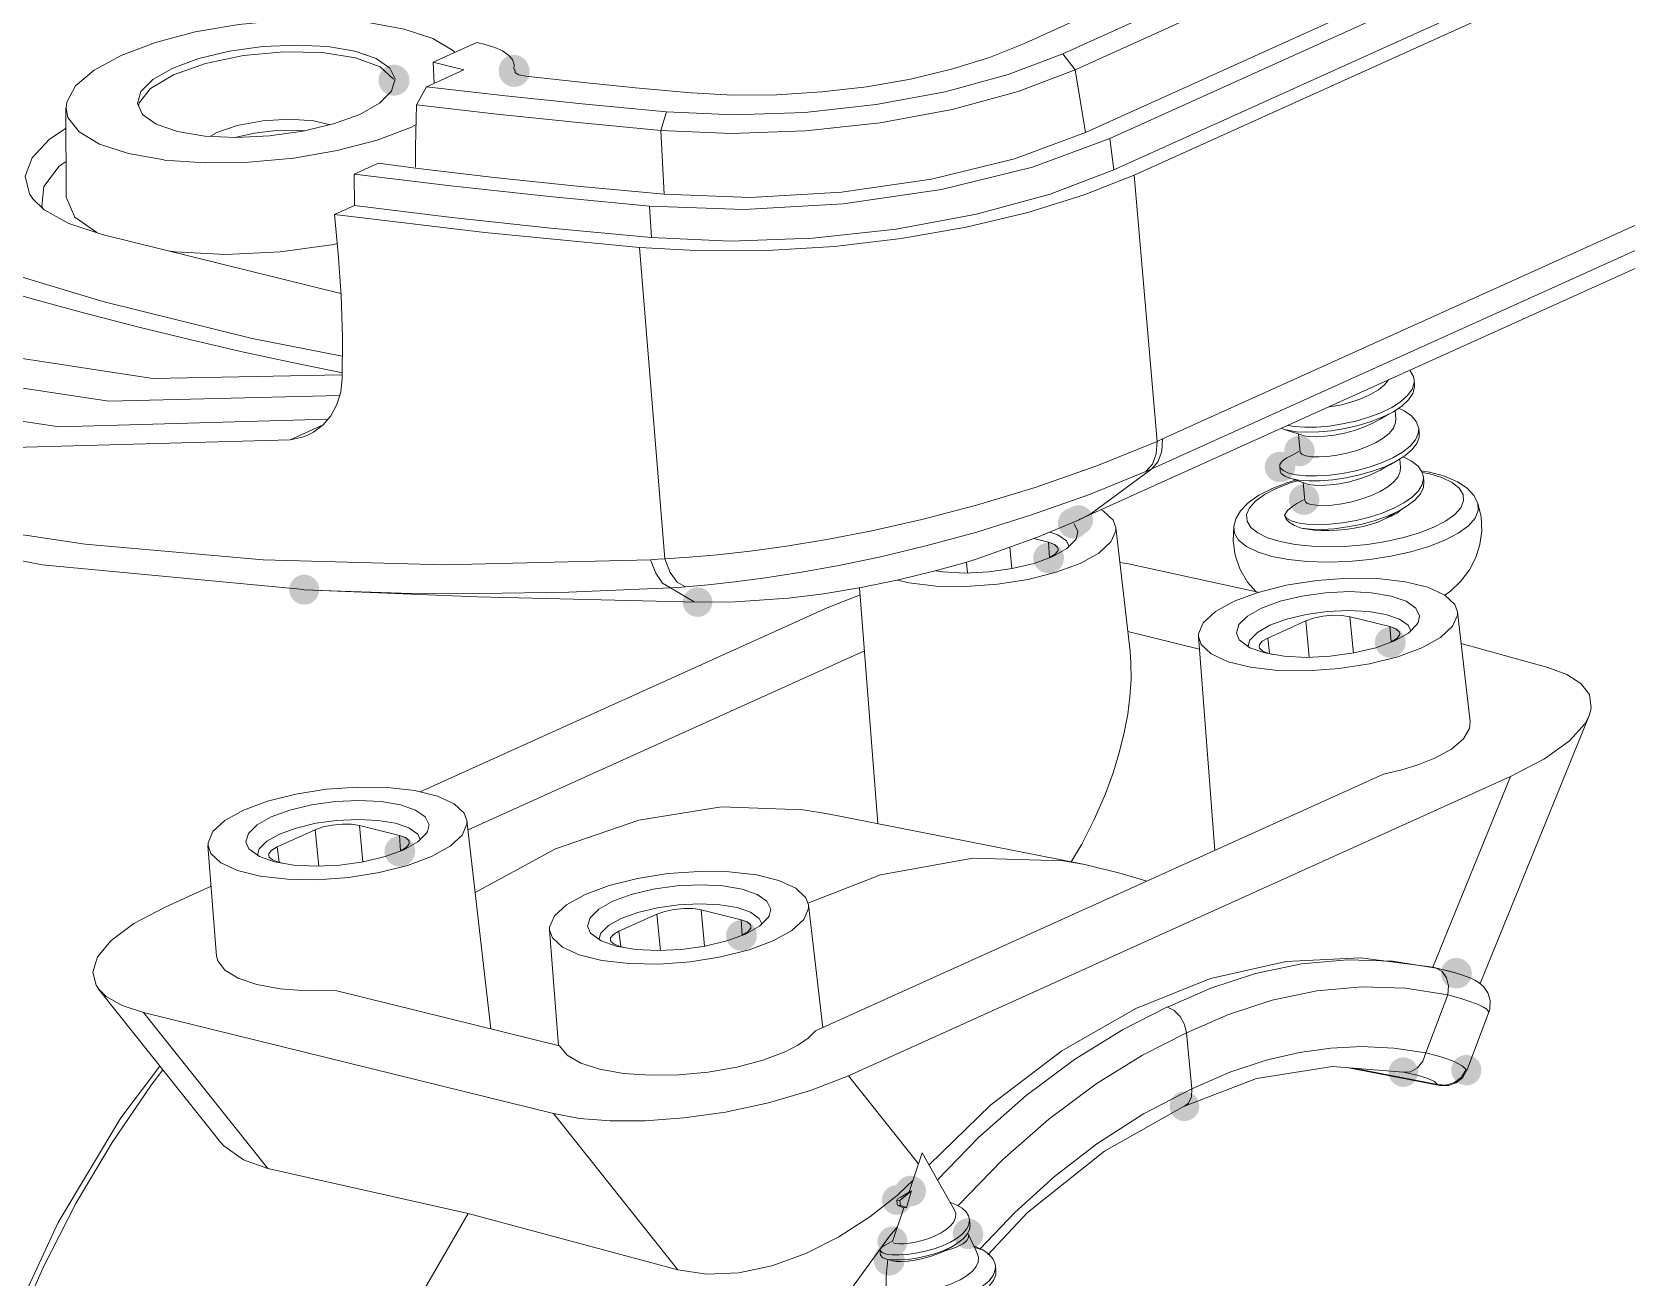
# Model space of a CAD drawing. Header units: millimetres. Extents: x 0 to 260, y 22 to 203.
# Drawn here: x 109.51 to 123.02, y 44.52 to 55.07 of the extents above; entities that cross this region are included whole.
import ezdxf

# ---------------------------------------------------------------- set-up
doc = ezdxf.new("R2010")
doc.units = ezdxf.units.MM

msp = doc.modelspace()

# ---------------------------------------------------------------- hatches: boundary and pattern name
h = msp.add_hatch(color=7)
edge = h.paths.add_edge_path()
edge.add_arc((113.593915, 54.747619), 0.127707, 0, 360)
h = msp.add_hatch(color=7)
edge = h.paths.add_edge_path()
edge.add_arc((113.597302, 54.73446), 0.130989, 0, 360)
h = msp.add_hatch(color=7)
edge = h.paths.add_edge_path()
edge.add_arc((113.594762, 54.747689), 0.127707, 0, 360)
h = msp.add_hatch(color=7)
edge = h.paths.add_edge_path()
edge.add_arc((112.578233, 54.660624), 0.131652, 0, 360)
h = msp.add_hatch(color=7)
edge = h.paths.add_edge_path()
edge.add_arc((120.249209, 51.519102), 0.129457, 0, 360)
h = msp.add_hatch(color=7)
edge = h.paths.add_edge_path()
edge.add_arc((120.084356, 51.383636), 0.129275, 0, 360)
h = msp.add_hatch(color=7)
edge = h.paths.add_edge_path()
edge.add_arc((120.288826, 51.107411), 0.129457, 0, 360)
h = msp.add_hatch(color=7)
edge = h.paths.add_edge_path()
edge.add_arc((118.376065, 50.93402), 0.12506, 0, 360)
h = msp.add_hatch(color=7)
edge = h.paths.add_edge_path()
edge.add_arc((118.333167, 50.90795), 0.130932, 0, 360)
h = msp.add_hatch(color=7)
edge = h.paths.add_edge_path()
edge.add_arc((118.124393, 50.612499), 0.130379, 0, 360)
h = msp.add_hatch(color=7)
edge = h.paths.add_edge_path()
edge.add_arc((111.817891, 50.344035), 0.126913, 0, 360)
h = msp.add_hatch(color=7)
edge = h.paths.add_edge_path()
edge.add_arc((115.150089, 50.238448), 0.125148, 0, 360)
h = msp.add_hatch(color=7)
edge = h.paths.add_edge_path()
edge.add_arc((121.018618, 49.897983), 0.130379, 0, 360)
h = msp.add_hatch(color=7)
edge = h.paths.add_edge_path()
edge.add_arc((112.627763, 48.128414), 0.13046, 0, 360)
h = msp.add_hatch(color=7)
edge = h.paths.add_edge_path()
edge.add_arc((115.521987, 47.413898), 0.13046, 0, 360)
h = msp.add_hatch(color=7)
edge = h.paths.add_edge_path()
edge.add_arc((121.577417, 47.094846), 0.129447, 0, 360)
h = msp.add_hatch(color=7)
edge = h.paths.add_edge_path()
edge.add_arc((121.585179, 47.092376), 0.125236, 0, 360)
h = msp.add_hatch(color=7)
edge = h.paths.add_edge_path()
edge.add_arc((121.129566, 46.25661), 0.125236, 0, 360)
h = msp.add_hatch(color=7)
edge = h.paths.add_edge_path()
edge.add_arc((121.663072, 46.273579), 0.128218, 0, 360)
h = msp.add_hatch(color=7)
edge = h.paths.add_edge_path()
edge.add_arc((121.665612, 46.269346), 0.12506, 0, 360)
h = msp.add_hatch(color=7)
edge = h.paths.add_edge_path()
edge.add_arc((119.275049, 45.967544), 0.125935, 0, 360)
h = msp.add_hatch(color=7)
edge = h.paths.add_edge_path()
edge.add_arc((116.837319, 45.173441), 0.125491, 0, 360)
h = msp.add_hatch(color=7)
edge = h.paths.add_edge_path()
edge.add_arc((116.946998, 45.244244), 0.126308, 0, 360)
h = msp.add_hatch(color=7)
edge = h.paths.add_edge_path()
edge.add_arc((116.955323, 45.248477), 0.130001, 0, 360)
h = msp.add_hatch(color=7)
edge = h.paths.add_edge_path()
edge.add_arc((117.440498, 44.89002), 0.127705, 0, 360)
h = msp.add_hatch(color=7)
edge = h.paths.add_edge_path()
edge.add_arc((117.443673, 44.883846), 0.126935, 0, 360)
h = msp.add_hatch(color=7)
edge = h.paths.add_edge_path()
edge.add_arc((116.801618, 44.821122), 0.127345, 0, 360)
h = msp.add_hatch(color=7)
edge = h.paths.add_edge_path()
edge.add_arc((116.800983, 44.819182), 0.125943, 0, 360)
h = msp.add_hatch(color=7)
edge = h.paths.add_edge_path()
edge.add_arc((116.772937, 44.664383), 0.131723, 0, 360)

# ---------------------------------------------------------------- linework, layer by layer
at = {"color": 7, "lineweight": 0}
for points in [[(133.205291, 61.879762), (117.906729, 54.966023)], [(118.24462, 54.884496), (133.538595, 61.795766)], [(133.643511, 61.660652), (118.349889, 54.74903)], [(118.435649, 54.216159), (133.729271, 61.127781)], [(133.935682, 61.076734), (118.642059, 54.165112)], [(133.971489, 60.812151), (118.677866, 53.900529)], [(118.849069, 53.856502), (134.147983, 60.770594)], [(119.089029, 51.620949), (134.163929, 58.433794)], [(134.072771, 58.180429), (118.997871, 51.367584)], [(118.377441, 50.934691), (132.61908, 57.370416)], [(113.093888, 54.895186), (113.081894, 54.910355), (112.908327, 55.013719), (112.663852, 55.094152), (112.360816, 55.148833), (112.014388, 55.17388), (111.642207, 55.168588), (111.262619, 55.133311), (110.894319, 55.069105), (110.55671, 54.980205), (110.265669, 54.870491)], [(112.909209, 54.811824), (113.280331, 54.979394)], [(113.280261, 54.979253), (113.349758, 54.962319)], [(110.26581, 54.870385), (110.036857, 54.745502), (109.880929, 54.611446), (109.805787, 54.474921), (109.79979, 54.42271)], [(112.587264, 54.671595), (112.543167, 54.763317), (112.427103, 54.844103), (112.247892, 54.906545), (112.017175, 54.945351), (111.751181, 54.958403), (111.467547, 54.944998), (111.186031, 54.905839), (110.925681, 54.843398), (110.703783, 54.762259)], [(112.575058, 54.670572), (112.461111, 54.77323), (112.253324, 54.850489), (111.971808, 54.894233), (111.644077, 54.90023), (111.302588, 54.86848), (110.980502, 54.801453), (110.709216, 54.706203)], [(113.349687, 54.962354), (113.431179, 54.93766), (113.497854, 54.908027), (113.548654, 54.873807), (113.582168, 54.83606), (113.59769, 54.792316)], [(114.886352, 54.392195), (115.456088, 54.367148), (116.057574, 54.387962), (116.663646, 54.453931), (117.247141, 54.562234), (117.781952, 54.707931), (118.244796, 54.884673)], [(115.094949, 54.55412), (115.448786, 54.534717), (115.821672, 54.536834), (116.202672, 54.560823), (116.582966, 54.605626), (116.952677, 54.670537), (117.30228, 54.753792), (117.623308, 54.853276), (117.906588, 54.966164)], [(118.24462, 54.884496), (118.349748, 54.74903)], [(110.703854, 54.762188), (110.536284, 54.667291), (110.433979, 54.566044), (110.404346, 54.461622)], [(110.709357, 54.706061), (110.515682, 54.591409), (110.418316, 54.468995)], [(112.854599, 54.604779), (113.169982, 54.747301)], [(112.917993, 54.633354), (112.909174, 54.811859)], [(113.170018, 54.747407), (112.909315, 54.811965)], [(113.597725, 54.792174), (113.594197, 54.752663)], [(113.601324, 54.726381), (113.636954, 54.705567)], [(113.605451, 54.723947), (113.602276, 54.753581)], [(113.636813, 54.705709), (113.695374, 54.693361)], [(114.839327, 54.23475), (115.434816, 54.208645), (116.063818, 54.230164), (116.697407, 54.299661), (117.30736, 54.41255), (117.866513, 54.56495), (118.349818, 54.7491)], [(118.435649, 54.216159), (118.349924, 54.749206)], [(112.28772, 54.371169), (112.455643, 54.465714), (112.557595, 54.567314)], [(112.557631, 54.567208), (112.587264, 54.67163)], [(112.76778, 54.451814), (112.854564, 54.60492)], [(112.854599, 54.604779), (113.52276, 54.527168), (114.200093, 54.456612), (114.886246, 54.392054)], [(115.094949, 54.55412), (114.624344, 54.597159), (114.157619, 54.643726), (113.695127, 54.693467)], [(110.404275, 54.461798), (110.448372, 54.370076)], [(110.418421, 54.46903), (110.414541, 54.440455)], [(112.761078, 54.094556), (112.76778, 54.45192)], [(114.839327, 54.23475), (114.139416, 54.30072), (113.449029, 54.373039), (112.767816, 54.451709)], [(109.801554, 53.668401), (109.799437, 54.422993)], [(109.799684, 54.422851), (109.815559, 54.343124), (109.909751, 54.222826), (110.083318, 54.119815), (110.327793, 54.038676), (110.630829, 53.984349)], [(110.448549, 54.370146), (110.564612, 54.289007), (110.743824, 54.226919), (110.97454, 54.187407), (111.240535, 54.174355), (111.524168, 54.18776), (111.805685, 54.227271), (112.066035, 54.289713), (112.287579, 54.371205)], [(112.036401, 54.282657), (111.900229, 54.316524), (111.693149, 54.330282), (111.467371, 54.316171), (111.250765, 54.275249), (111.069085, 54.21316)], [(114.886352, 54.392195), (114.839433, 54.234856)], [(109.800002, 54.253024), (109.658538, 54.160244), (109.512488, 54.003963), (109.454985, 53.847682), (109.489557, 53.698105), (109.518485, 53.65436)], [(111.069014, 54.213054), (111.023506, 54.185185)], [(111.822618, 54.231328), (111.760882, 54.237326), (111.579201, 54.234151), (111.395404, 54.212278), (111.230304, 54.175237)], [(112.09722, 54.0639), (112.435181, 54.153153), (112.72587, 54.262867)], [(112.725941, 54.263008), (112.764746, 54.284174)], [(118.642201, 54.165182), (117.986739, 53.923177), (117.217684, 53.735146), (116.384776, 53.613438), (115.541284, 53.565107), (114.741889, 53.593682)], [(114.868113, 53.693519), (114.839186, 54.23468)], [(118.435649, 54.216159), (117.835927, 53.994614), (117.132841, 53.822812), (116.370841, 53.710981), (115.599316, 53.666884), (114.868007, 53.693695)], [(118.677866, 53.900599), (118.642236, 54.165182)], [(112.13906, 52.164615), (110.53639, 52.132865), (108.446888, 52.451071), (106.50661, 53.127698), (104.750835, 54.146873)], [(110.977221, 53.95916), (111.349402, 53.964805), (111.729344, 54.000082), (112.097291, 54.063935)], [(112.759702, 53.922295), (112.761113, 54.094451)], [(104.266859, 54.007032), (106.05262, 52.957166), (108.030292, 52.262546), (110.163539, 51.941871), (112.118281, 51.990202)], [(109.800708, 53.972248), (109.741441, 53.930973), (109.611619, 53.760229), (109.595038, 53.591954), (109.606327, 53.569023)], [(110.630794, 53.984313), (110.977221, 53.959266)], [(112.446364, 53.956726), (112.241401, 53.863946)], [(112.446364, 53.956726), (112.551139, 53.943321), (112.65662, 53.930268), (112.759984, 53.916157)], [(114.868113, 53.693519), (114.129397, 53.762663), (113.427016, 53.836746), (112.759913, 53.916121)], [(118.677866, 53.900599), (118.138469, 53.694577), (117.514405, 53.524891), (116.833544, 53.398596), (116.12693, 53.321338), (115.425255, 53.297349), (114.760622, 53.32663)], [(103.628472, 53.880244), (105.533825, 52.763702), (107.564767, 52.052149), (109.7407, 51.724772), (112.019292, 51.788977)], [(112.243623, 53.599151), (112.241506, 53.864087)], [(112.241542, 53.864051), (113.061044, 53.764215), (113.894658, 53.673904), (114.741678, 53.593471)], [(118.849069, 53.856502), (118.426442, 53.688227), (117.948075, 53.540413), (117.427022, 53.416235), (116.876336, 53.319574), (116.309422, 53.252546), (115.741097, 53.216916), (115.185825, 53.213388), (114.658069, 53.242669)], [(118.849069, 53.856502), (119.042744, 51.600488)], [(101.580174, 53.673904), (103.236466, 52.593346), (105.161927, 51.688471), (107.287413, 51.006904), (109.596696, 50.553938), (111.81461, 50.344387)], [(111.698617, 51.613717), (109.354408, 51.549864), (107.179886, 51.877948), (105.146828, 52.588795), (103.236536, 53.70322)], [(109.518379, 53.654254), (109.613629, 53.561827)], [(109.801554, 53.668401), (109.874226, 53.500126), (110.061551, 53.368893)], [(109.613629, 53.561932), (109.822474, 53.445516), (110.106813, 53.353088)], [(112.243623, 53.599151), (112.074995, 53.522951)], [(112.075172, 53.522986), (112.104452, 53.191375)], [(114.657928, 53.242563), (113.348417, 53.370974), (112.075242, 53.523021)], [(114.760446, 53.32663), (113.907782, 53.407416), (113.068523, 53.49808), (112.243729, 53.598974)], [(114.760446, 53.32663), (114.741748, 53.593682)], [(110.106813, 53.353159), (112.128229, 52.853978)], [(110.663531, 53.215716), (110.724562, 53.205486), (111.154951, 53.183966), (111.613209, 53.206191), (112.068645, 53.269339)], [(112.068786, 53.269444), (112.097009, 53.2765)], [(114.657928, 53.242563), (114.872064, 50.605196)], [(114.752332, 50.597788), (113.004318, 50.553691), (111.470793, 50.598141), (109.962315, 50.729374), (108.474298, 50.953388), (107.140446, 51.244782), (105.943823, 51.590504), (104.857621, 51.985263), (103.763657, 52.472449), (102.630534, 53.093691)], [(112.140436, 52.321001), (111.376319, 52.473401), (110.110552, 52.78561), (108.938977, 53.139799)], [(112.104629, 53.191234), (112.129676, 52.835281), (112.141318, 52.482856), (112.139554, 52.134311)], [(112.141811, 52.181125), (111.714597, 52.268967), (111.293028, 52.360336), (110.860522, 52.459467), (110.415317, 52.567769), (109.958822, 52.685597), (109.493509, 52.81295), (109.037367, 52.945594), (108.627086, 53.072242)], [(112.139589, 52.134276), (112.126889, 52.018565), (112.094786, 51.912026), (112.043986, 51.818187)], [(121.219807, 52.122564), (121.214515, 52.148669), (121.187351, 52.198411)], [(120.150467, 51.735672), (120.207264, 51.725795), (120.293694, 51.719797), (120.392825, 51.721209), (120.501128, 51.730381), (120.613664, 51.747667), (120.727258, 51.772361), (120.837325, 51.804817), (120.939631, 51.843623), (121.030647, 51.888072), (121.106142, 51.936756), (121.164703, 51.988967), (121.202803, 52.042589)], [(120.917864, 52.038179), (120.852953, 51.999021), (120.7764, 51.963743), (120.692792, 51.93411), (120.608125, 51.911179), (120.523811, 51.894599), (120.492414, 51.890366)], [(121.002425, 52.120835), (120.969264, 52.080266), (120.917758, 52.038285)], [(121.029307, 51.843164), (121.044829, 51.851983), (121.118559, 51.901019), (121.174298, 51.953231), (121.209929, 52.006853), (121.224393, 52.060475), (121.22404, 52.080231)], [(121.202767, 52.04266), (121.219701, 52.096282), (121.219701, 52.12274)], [(121.223969, 52.080195), (121.219736, 52.122529)], [(121.259424, 51.710872), (121.23861, 51.770139), (121.197688, 51.817058), (121.136657, 51.858686), (121.088326, 51.880558)], [(111.698617, 51.613717), (111.977664, 51.739659)], [(112.044163, 51.818011), (111.977135, 51.739341), (111.895643, 51.678311), (111.850488, 51.654675)], [(120.119987, 51.702264), (120.150326, 51.694151), (120.223351, 51.682156), (120.311545, 51.67757), (120.412087, 51.680039), (120.520742, 51.69027), (120.633631, 51.708614), (120.74652, 51.734367), (120.855528, 51.767528), (120.956423, 51.807039), (121.029448, 51.843023)], [(120.271716, 51.652311), (120.285828, 51.648431), (120.332394, 51.641375), (120.392719, 51.639258), (120.465391, 51.643139), (120.546883, 51.653369), (120.631197, 51.670303), (120.715864, 51.693233), (120.799472, 51.722867), (120.876025, 51.758144), (120.895427, 51.768728)], [(120.895463, 51.768763), (120.93321, 51.78993), (120.982246, 51.817094), (121.029166, 51.843199)], [(121.066348, 51.79254), (121.064232, 51.759026), (121.045534, 51.713518), (121.008846, 51.668362), (120.95734, 51.626382)], [(121.066348, 51.79254), (121.059646, 51.861685)], [(111.850382, 51.654745), (111.802051, 51.636048), (111.698687, 51.613823)], [(119.04285, 51.600629), (118.532381, 51.392137), (118.009917, 51.210104), (117.513206, 51.060174), (117.049656, 50.938818), (116.625264, 50.843568), (116.245675, 50.77019), (115.904539, 50.713746), (115.595859, 50.67106), (115.319986, 50.640015), (115.077981, 50.618849), (114.871959, 50.605443)], [(118.948623, 51.345712), (119.002951, 51.408506), (119.035407, 51.495995), (119.042815, 51.60077)], [(118.99773, 51.367761), (119.050999, 51.430202), (119.082397, 51.517338), (119.089099, 51.621055)], [(119.089029, 51.620949), (119.066098, 51.611071), (119.042815, 51.600488)], [(120.086367, 51.377039), (120.110709, 51.352697), (120.155864, 51.332236), (120.220423, 51.317419), (120.301914, 51.309305), (120.397164, 51.308247), (120.502645, 51.314597), (120.614122, 51.329061), (120.72807, 51.351639), (120.839547, 51.381272), (120.945028, 51.417961), (121.040278, 51.460294), (121.12177, 51.507919), (121.186328, 51.559425), (121.231484, 51.612341), (121.255825, 51.666316)], [(120.095857, 51.711225), (120.119846, 51.702406)], [(120.119987, 51.702264), (120.173256, 51.684978), (120.228642, 51.666634)], [(120.228677, 51.666775), (120.271716, 51.652311)], [(120.256406, 51.506931), (120.241589, 51.662506)], [(120.957481, 51.626488), (120.893276, 51.588035), (120.817781, 51.552757), (120.734878, 51.523124), (120.649859, 51.500193), (120.565545, 51.48326), (120.485464, 51.472324), (120.412439, 51.468443), (120.351056, 51.47056), (120.303431, 51.477263), (120.271681, 51.488552), (120.257217, 51.503368)], [(121.068747, 51.431472), (121.141419, 51.476981), (121.201744, 51.528133), (121.242667, 51.581756), (121.262069, 51.635378), (121.263481, 51.668892)], [(121.255825, 51.666457), (121.259353, 51.710907)], [(121.26341, 51.668856), (121.259529, 51.710837)], [(120.143235, 51.460435), (120.103724, 51.432566), (120.083968, 51.404344), (120.082557, 51.390232)], [(120.243635, 51.515892), (120.192483, 51.48767), (120.143094, 51.460506)], [(121.298899, 51.299181), (121.287258, 51.341161), (121.253744, 51.389492), (121.199416, 51.433236), (121.129919, 51.469572)], [(118.948623, 51.345712), (118.469551, 51.150273), (117.980248, 50.976706), (117.515993, 50.83242), (117.083487, 50.71424), (116.688023, 50.619695), (116.332776, 50.545612), (116.013159, 50.488109), (115.724234, 50.442954), (115.465648, 50.409087), (115.239518, 50.38404), (115.046548, 50.367459)], [(118.99773, 51.367761), (118.480911, 50.985349), (118.376136, 50.934197)], [(118.99773, 51.367761), (118.973388, 51.356472), (118.948694, 51.345888)], [(120.082416, 51.390162), (120.086649, 51.347829)], [(120.086543, 51.347758), (120.094304, 51.328002), (120.124291, 51.305072), (120.159568, 51.290608)], [(120.159604, 51.290573), (120.17442, 51.285987), (120.243212, 51.272581), (120.327879, 51.266231), (120.425598, 51.266937), (120.53249, 51.275051), (120.644673, 51.291631), (120.758267, 51.31562), (120.868334, 51.347017), (120.971698, 51.385117), (121.068712, 51.431331)], [(120.311333, 51.240619), (120.32615, 51.236386), (120.374128, 51.229331), (120.435511, 51.227567), (120.508536, 51.2318), (120.588617, 51.242031), (120.672931, 51.258964), (120.75795, 51.282247), (120.840853, 51.311881), (120.916347, 51.346806), (120.935044, 51.357036)], [(120.93508, 51.357071), (120.972827, 51.378238), (121.02151, 51.405402), (121.068783, 51.431507)], [(121.105965, 51.380849), (121.103496, 51.344865), (121.084446, 51.300768), (121.04811, 51.256671), (120.996957, 51.21469)], [(121.105965, 51.380849), (121.099262, 51.450346)], [(121.759663, 51.077319), (121.726501, 51.142935), (121.669704, 51.20326), (121.58786, 51.257941), (121.47744, 51.304507), (121.35044, 51.338374), (121.281649, 51.349663)], [(121.288563, 51.336751), (121.35418, 51.324404), (121.460366, 51.291243), (121.544327, 51.250674), (121.603241, 51.203401), (121.634991, 51.15119), (121.639224, 51.095451), (121.615235, 51.037949), (121.564435, 50.980799), (121.487882, 50.92506), (121.387694, 50.872849)], [(120.013871, 51.199627), (119.905216, 51.143535), (119.814552, 51.078977), (119.750699, 51.013007), (119.710835, 50.945274), (119.692138, 50.878599)], [(120.052465, 51.202378), (119.952629, 51.15052), (119.876076, 51.094428), (119.824923, 51.036926), (119.801287, 50.979776), (119.805168, 50.924037), (119.837271, 50.871826), (119.896184, 50.824906), (119.979793, 50.783984), (120.086332, 50.751176), (120.211921, 50.726834), (120.352679, 50.712017), (120.505079, 50.707078), (120.663476, 50.712017), (120.824343, 50.727187), (120.981329, 50.751881), (121.130907, 50.784689), (121.267432, 50.825612), (121.387729, 50.872531)], [(120.142176, 51.250286), (120.013765, 51.199486)], [(120.052465, 51.202378), (120.172762, 51.250003), (120.231323, 51.267289)], [(120.215237, 51.272334), (120.142212, 51.250462)], [(120.159604, 51.290573), (120.21252, 51.273287), (120.268259, 51.254942)], [(120.268118, 51.255083), (120.31151, 51.240619)], [(120.296023, 51.09524), (120.281206, 51.250815)], [(120.997098, 51.214796), (120.932892, 51.176343), (120.858456, 51.141771), (120.777318, 51.112491), (120.693004, 51.089207), (120.607984, 51.071921), (120.527551, 51.060985), (120.455231, 51.057104), (120.393848, 51.058516), (120.344812, 51.065218), (120.312004, 51.076507), (120.296834, 51.090971)], [(121.108364, 51.019781), (121.163045, 51.052942), (121.227956, 51.103389), (121.273817, 51.156658), (121.298864, 51.210281), (121.303098, 51.2572)], [(121.134893, 51.079753), (121.205801, 51.129847), (121.25766, 51.182411), (121.28941, 51.236033)], [(121.28941, 51.236139), (121.299288, 51.289409)], [(121.303027, 51.257165), (121.298794, 51.299145)], [(120.122562, 50.974307), (120.148315, 51.013819), (120.192765, 51.051919), (120.226631, 51.072732)], [(120.283252, 51.1042), (120.226455, 51.072803)], [(121.048427, 51.033574), (121.134858, 51.079788)], [(121.759663, 51.077319), (121.764601, 51.014524), (121.73779, 50.949966), (121.680288, 50.885055), (121.593857, 50.82226), (121.480968, 50.763346)], [(121.481144, 50.297009), (121.529475, 50.331582), (121.616964, 50.414837), (121.689989, 50.511851), (121.743964, 50.616273), (121.778536, 50.727751), (121.793353, 50.843109), (121.787356, 50.960937), (121.759839, 51.077354)], [(117.447801, 50.583641), (117.527176, 50.608689), (118.028826, 50.787547), (118.376312, 50.93395)], [(118.693001, 50.870979), (118.670423, 50.933068), (118.585403, 51.012796), (118.568117, 51.020909)], [(120.122562, 50.974307), (120.139495, 50.948907), (120.177595, 50.927035), (120.235804, 50.910102), (120.312004, 50.899519), (120.402667, 50.895991), (120.504973, 50.899871), (120.61504, 50.911513), (120.728281, 50.931269), (120.841523, 50.958432), (120.949473, 50.993005), (121.048604, 51.033574)], [(120.122562, 50.974307), (120.13632, 50.942205), (120.164895, 50.912571), (120.207934, 50.886466), (120.263673, 50.863888)], [(120.263814, 50.863747), (120.344953, 50.855633), (120.43985, 50.854575), (120.544625, 50.860572), (120.656103, 50.875036), (120.769697, 50.897261), (120.881175, 50.926894), (120.986303, 50.96323), (121.081553, 51.005564), (121.108364, 51.019675)], [(120.263814, 50.863747), (120.317436, 50.855633), (120.374586, 50.849283), (120.435264, 50.845755), (120.49947, 50.845402), (120.567556, 50.847872), (120.63917, 50.854222), (120.713253, 50.8641), (120.788748, 50.878916), (120.860009, 50.898319), (120.921745, 50.919839), (120.971486, 50.943827)], [(120.971416, 50.943651), (121.012338, 50.966229)], [(121.032235, 50.968451), (120.971557, 50.943757)], [(121.012268, 50.966405), (121.061304, 50.993569), (121.108223, 51.019675)], [(121.106459, 51.018757), (121.080354, 50.99618), (121.032376, 50.96831)], [(118.29736, 50.7111), (118.275488, 50.757667), (118.201757, 50.808819), (118.135082, 50.832456)], [(118.359343, 50.778974), (118.371691, 50.835772), (118.340293, 50.903152)], [(118.392434, 50.566779), (118.550126, 50.654267), (118.652431, 50.748459), (118.693353, 50.842651), (118.693001, 50.870873)], [(118.813933, 49.819525), (118.693283, 50.871155)], [(119.692102, 50.878564), (119.687164, 50.758619), (119.704802, 50.637616), (119.744314, 50.521905), (119.809225, 50.408664), (119.881191, 50.326114)], [(119.692102, 50.878564), (119.697747, 50.821414), (119.73373, 50.7625), (119.7997, 50.709583), (119.894244, 50.663722), (120.014189, 50.626328), (120.155652, 50.598811), (120.314755, 50.58223), (120.485852, 50.576939), (120.665064, 50.58223), (120.846039, 50.599164), (121.023133, 50.62668), (121.191408, 50.664427), (121.345572, 50.709936), (121.481039, 50.763558)], [(117.79504, 50.704221), (117.812679, 50.521835)], [(118.121994, 50.745919), (117.997817, 50.776611)], [(118.121994, 50.745919), (118.172794, 50.726869), (118.200311, 50.702175), (118.204544, 50.688064)], [(118.121994, 50.745919), (118.131167, 50.615744)], [(118.15886, 50.624634), (118.278099, 50.691662), (118.350418, 50.763981), (118.359237, 50.778798)], [(118.204509, 50.688028), (118.202393, 50.673212), (118.178756, 50.643578)], [(114.872064, 50.605337), (114.812092, 50.601104), (114.752473, 50.597929)], [(114.921489, 50.359381), (114.853755, 50.399597), (114.795194, 50.4825), (114.752508, 50.597858)], [(115.046725, 50.367283), (114.97758, 50.407499), (114.916902, 50.490049), (114.8721, 50.605408)], [(115.921437, 50.271539), (116.218123, 50.308228), (116.535623, 50.361497), (116.851712, 50.426408), (117.151926, 50.499433), (117.410865, 50.572458)], [(117.410759, 50.572282), (117.447801, 50.583571)], [(117.429351, 50.574363), (117.437817, 50.486169)], [(117.616429, 50.494424), (117.816454, 50.522293)], [(117.691359, 50.389684), (117.949592, 50.430606), (118.188422, 50.490931), (118.392328, 50.566779)], [(117.816595, 50.522329), (118.00145, 50.566779)], [(118.001591, 50.566779), (118.15893, 50.624634)], [(118.178827, 50.643578), (118.131908, 50.615709)], [(118.799998, 50.561593), (118.727326, 50.572882)], [(118.799998, 50.561593), (119.900665, 50.321704)], [(116.843845, 50.424821), (116.941565, 50.400832), (117.172634, 50.374021), (117.425929, 50.370846), (117.691217, 50.389543)], [(117.168048, 50.504055), (117.226256, 50.49453)], [(117.22608, 50.494424), (117.415169, 50.484899)], [(117.415063, 50.484758), (117.616499, 50.494283)], [(121.587225, 50.156463), (121.564647, 50.218552), (121.479627, 50.298279), (121.3364, 50.364249), (121.145547, 50.411521), (120.914477, 50.437979), (120.661183, 50.441507), (120.395894, 50.422457), (120.137661, 50.381535), (119.898478, 50.32121), (119.694925, 50.245363)], [(114.921489, 50.359381), (114.059653, 50.322692), (113.305061, 50.310344), (112.640075, 50.315636), (112.04635, 50.333628), (111.821277, 50.343858)], [(111.821419, 50.343858), (113.284035, 50.284239), (115.150582, 50.238378)], [(115.046725, 50.367283), (114.98393, 50.363049), (114.921489, 50.359522)], [(114.921489, 50.359381), (115.121514, 50.240847), (115.149736, 50.238378)], [(115.150089, 50.238448), (115.467236, 50.241271), (115.921614, 50.271609)], [(116.527262, 50.299091), (116.248568, 50.189024)], [(116.676946, 48.361565), (116.522782, 50.359345)], [(119.694854, 50.245328), (119.537163, 50.157839), (119.434504, 50.063647), (119.393582, 49.969455), (119.393582, 49.945819)], [(121.253567, 50.064141), (121.265915, 50.121291), (121.234518, 50.188671), (121.151967, 50.246174), (121.024967, 50.290271), (120.860926, 50.317788), (120.67219, 50.327313), (120.470754, 50.317788), (120.270729, 50.289919), (120.08552, 50.245469), (119.928181, 50.187966)], [(112.799848, 48.630628), (116.248603, 50.189201)], [(119.928252, 50.187789), (119.809366, 50.120409), (119.736694, 50.048089), (119.715174, 49.976123), (119.73881, 49.91862)], [(121.191584, 49.996266), (121.169712, 50.042833), (121.095982, 50.094339), (120.981682, 50.134203), (120.834926, 50.158897), (120.665593, 50.167011), (120.485323, 50.158897), (120.306112, 50.13385), (120.140307, 50.093986), (119.999196, 50.042128)], [(120.302373, 50.079981), (120.368342, 50.102911), (120.446659, 50.119139), (120.529562, 50.127253), (120.608937, 50.125489), (120.677376, 50.114906)], [(120.677376, 50.114764), (120.706656, 49.807142)], [(121.016219, 50.03105), (120.677552, 50.114659)], [(121.286658, 49.852262), (121.44435, 49.939751), (121.546655, 50.03359), (121.587578, 50.128135), (121.587225, 50.156357)], [(121.694716, 49.222836), (121.587472, 50.156286)], [(119.401661, 49.839845), (118.79453, 49.989775)], [(119.999231, 50.042092), (119.892692, 49.98212), (119.827428, 49.917209), (119.811906, 49.863587)], [(120.302373, 50.079981), (119.980639, 49.934283)], [(120.302373, 50.079981), (120.332006, 49.7713)], [(121.016219, 50.03105), (121.067019, 50.012353), (121.094535, 49.987659), (121.098769, 49.973195)], [(121.016219, 50.03105), (121.025391, 49.901228)], [(121.053084, 49.909801), (121.172323, 49.976828), (121.244642, 50.049501), (121.253462, 50.063964)], [(121.098733, 49.973159), (121.096617, 49.958696), (121.072981, 49.929062)], [(119.533458, 48.134199), (119.393406, 49.946066)], [(119.393582, 49.94596), (119.416512, 49.879285), (119.501532, 49.799205), (119.64476, 49.733235), (119.835613, 49.686316), (120.066682, 49.659505), (120.319976, 49.655977), (120.585618, 49.675027)], [(119.738775, 49.918761), (119.829086, 49.851733)], [(119.829192, 49.851557), (119.956545, 49.80746)], [(119.907932, 49.860518), (119.910049, 49.876745), (119.933685, 49.906731), (119.980604, 49.934248)], [(119.99027, 49.804355), (119.939823, 49.823052), (119.911954, 49.8481), (119.908073, 49.860447)], [(119.980604, 49.934248), (119.996479, 49.805131)], [(120.585583, 49.675168), (120.843816, 49.715737), (121.082647, 49.776062), (121.286552, 49.852262)], [(120.710819, 49.807812), (120.895674, 49.852262)], [(120.895816, 49.852262), (121.053154, 49.909765)], [(121.073051, 49.929062), (121.026132, 49.901193)], [(122.353776, 49.684129), (121.618234, 49.889093)], [(116.563775, 49.826086), (113.205331, 48.308436)], [(118.605688, 48.61306), (118.673421, 48.799679), (118.725985, 48.972893), (118.765496, 49.134466), (118.794424, 49.287924), (118.813474, 49.436091), (118.822999, 49.581788), (118.821588, 49.723604), (118.813827, 49.819913)], [(119.956509, 49.80746), (120.120198, 49.77959), (120.309287, 49.770418), (120.510723, 49.779943)], [(119.99027, 49.804355), (120.024842, 49.795889)], [(120.510653, 49.779908), (120.710678, 49.807777)], [(122.703096, 49.275189), (122.721088, 49.341158), (122.705566, 49.454752), (122.633246, 49.549297), (122.514007, 49.625497), (122.353846, 49.684058)], [(121.38914, 48.91345), (121.536954, 48.993884), (121.638907, 49.079961), (121.690059, 49.167803), (121.694646, 49.222836)], [(121.779806, 47.00591), (122.700909, 49.270391)], [(122.036981, 48.760168), (122.325906, 48.910804), (122.538278, 49.06391), (122.668806, 49.20996), (122.703026, 49.275224)], [(120.961432, 48.779783), (121.117713, 48.81753), (121.261646, 48.862333), (121.388999, 48.913486)], [(120.961432, 48.779783), (116.149896, 46.605261)], [(116.428908, 46.225601), (122.037016, 48.760309)], [(121.380003, 47.145434), (122.036875, 48.760098)], [(111.303788, 48.475935), (111.507693, 48.551782), (111.746524, 48.612107), (112.004757, 48.65303), (112.270046, 48.67208), (112.523693, 48.668552), (112.75441, 48.642094), (112.945616, 48.594821), (113.088843, 48.528852), (113.173863, 48.449124), (113.196441, 48.387035)], [(112.862536, 48.294713), (112.875236, 48.351863), (112.843486, 48.418891), (112.761289, 48.476747), (112.633936, 48.520844), (112.470247, 48.548361), (112.281159, 48.557886), (112.079722, 48.548361), (111.879697, 48.520491), (111.694489, 48.476041), (111.53715, 48.418186)], [(113.266467, 47.777259), (113.947681, 48.14697), (114.65112, 48.392151), (115.352795, 48.503628), (116.044592, 48.479639), (116.251672, 48.445773)], [(118.315775, 48.037362), (118.404675, 48.186587), (118.511214, 48.395431), (118.605759, 48.613095)], [(111.002692, 48.176568), (111.002692, 48.199851), (111.043614, 48.294396), (111.146272, 48.388588), (111.303964, 48.476076)], [(111.537221, 48.418044), (111.418335, 48.351017), (111.345663, 48.278697), (111.324143, 48.206731), (111.347779, 48.149228)], [(112.800694, 48.226874), (112.778822, 48.273441), (112.705092, 48.324946), (112.590792, 48.36481), (112.444036, 48.389505), (112.274703, 48.397619), (112.094433, 48.389152), (111.915222, 48.364457), (111.749417, 48.324241), (111.608306, 48.272735)], [(111.911518, 48.310236), (111.977487, 48.333519), (112.055451, 48.349747), (112.138707, 48.357508), (112.218082, 48.356097), (112.286168, 48.345513)], [(113.19637, 48.387071), (113.196723, 48.358496), (113.155801, 48.263951), (113.053495, 48.170465), (112.895451, 48.082976)], [(113.399288, 46.622123), (113.196441, 48.387071)], [(118.429793, 48.014996), (116.252449, 48.445385)], [(111.608341, 48.272665), (111.501802, 48.21234), (111.436538, 48.147781), (111.420663, 48.094159)], [(111.911518, 48.310236), (111.589432, 48.164891)], [(111.911518, 48.310236), (111.941151, 48.001908)], [(112.625329, 48.261658), (112.286309, 48.345266)], [(112.286344, 48.345372), (112.315625, 48.03775)], [(112.625329, 48.261658), (112.675776, 48.242961), (112.703645, 48.217914), (112.707879, 48.203802)], [(112.625329, 48.261658), (112.634501, 48.131836)], [(112.662194, 48.140373), (112.78108, 48.207401), (112.853752, 48.27972), (112.862572, 48.294537)], [(111.075047, 47.239132), (111.002374, 48.176109)], [(112.452926, 47.946416), (112.194693, 47.905846), (111.929404, 47.886444), (111.675757, 47.890324), (111.44504, 47.916782), (111.253834, 47.963702), (111.110607, 48.029671), (111.02594, 48.109752), (111.002657, 48.176427)], [(111.347885, 48.149334), (111.438196, 48.082306)], [(111.438337, 48.082165), (111.56569, 48.038067)], [(111.599204, 48.034963), (111.548757, 48.05366), (111.52124, 48.078707), (111.517007, 48.091055)], [(111.517042, 48.091125), (111.518806, 48.107353), (111.542442, 48.136986), (111.589714, 48.164856)], [(111.589573, 48.164856), (111.605448, 48.035739)], [(112.319753, 48.03842), (112.504608, 48.08287)], [(112.895592, 48.08287), (112.691686, 48.00667), (112.452856, 47.946345)], [(112.504749, 48.08287), (112.662088, 48.140373)], [(112.68202, 48.15967), (112.635101, 48.131801)], [(112.707843, 48.203767), (112.705727, 48.189303), (112.682091, 48.15967)], [(111.565619, 48.038067), (111.729308, 48.010198), (111.918397, 48.001026), (112.119833, 48.010551)], [(111.599204, 48.034963), (111.633776, 48.026496)], [(112.119763, 48.010516), (112.319788, 48.038385)], [(114.198012, 47.761066), (114.401918, 47.837266), (114.640748, 47.897591), (114.898981, 47.938161), (115.16427, 47.957564), (115.417917, 47.953683), (115.648634, 47.927577), (115.83984, 47.880305), (115.983067, 47.813983), (116.068087, 47.734255), (116.090665, 47.672519)], [(116.084385, 47.688041), (116.698571, 47.92793), (117.482444, 48.069747), (118.250441, 48.045758), (118.429652, 48.015066)], [(118.429793, 48.014996), (118.739532, 47.938443)], [(110.64046, 47.654986), (111.029221, 47.830669)], [(115.756761, 47.580197), (115.769461, 47.636994), (115.737711, 47.704375), (115.655513, 47.761878), (115.528161, 47.806328), (115.364472, 47.833844), (115.175383, 47.843017), (114.973947, 47.833492), (114.773922, 47.805622), (114.588713, 47.761525), (114.431374, 47.703669)], [(118.95709, 47.873744), (118.739779, 47.938655)], [(113.896916, 47.462052), (113.896916, 47.485335), (113.937838, 47.57988), (114.040497, 47.674071), (114.198188, 47.761207)], [(114.431445, 47.703564), (114.312559, 47.636536), (114.239887, 47.564216), (114.218367, 47.49225), (114.242003, 47.434747)], [(115.694919, 47.512358), (115.673046, 47.558925), (115.599316, 47.61043), (115.485016, 47.650294), (115.33826, 47.674989), (115.168927, 47.683102), (114.988657, 47.674636), (114.809446, 47.649589), (114.643641, 47.609725), (114.50253, 47.558219)], [(110.64046, 47.654986), (110.375171, 47.515286), (110.181496, 47.371353), (110.065785, 47.232358), (110.025921, 47.1043), (110.05379, 46.992469), (110.076721, 46.95825)], [(114.502565, 47.558149), (114.396026, 47.497824), (114.330762, 47.433265), (114.314887, 47.379643)], [(114.805742, 47.595719), (114.483656, 47.450375)], [(114.805742, 47.595719), (114.871712, 47.61865), (114.949676, 47.635231), (115.032931, 47.642992), (115.112306, 47.641581), (115.180392, 47.630997)], [(114.805742, 47.595719), (114.835376, 47.287392)], [(115.519553, 47.547142), (115.180533, 47.63075)], [(115.180569, 47.630856), (115.209849, 47.323234)], [(115.519553, 47.547142), (115.57, 47.528445), (115.597869, 47.503397), (115.602103, 47.489286)], [(115.519553, 47.547142), (115.528725, 47.416967)], [(115.556418, 47.425857), (115.675304, 47.492885), (115.747976, 47.565204), (115.756796, 47.580021)], [(116.090594, 47.672554), (116.090947, 47.643979), (116.050025, 47.549435), (115.947719, 47.455596), (115.789675, 47.36846)], [(116.210151, 46.63246), (116.090912, 47.672449)], [(113.972904, 46.477767), (113.896704, 47.461664)], [(115.34715, 47.2319), (115.088917, 47.19133), (114.823628, 47.171927), (114.569981, 47.175808), (114.339264, 47.201914), (114.148059, 47.249186), (114.004831, 47.315155), (113.920164, 47.394883), (113.896881, 47.461911)], [(114.242109, 47.434818), (114.33242, 47.36779)], [(114.411266, 47.376609), (114.41303, 47.392837), (114.436666, 47.42247), (114.483938, 47.45034)], [(114.483797, 47.45034), (114.499672, 47.321223)], [(115.398973, 47.368001), (115.556312, 47.425857)], [(115.576244, 47.444836), (115.529325, 47.41732)], [(115.602068, 47.489251), (115.599951, 47.474787), (115.576315, 47.444801)], [(114.332561, 47.367649), (114.459914, 47.323199)], [(114.493428, 47.320447), (114.442981, 47.339144), (114.415464, 47.363839), (114.411231, 47.376539)], [(114.459844, 47.323199), (114.623532, 47.295682), (114.812621, 47.28651), (115.014057, 47.295682)], [(114.493428, 47.320447), (114.528, 47.31198)], [(115.013987, 47.295647), (115.214012, 47.323869)], [(115.213977, 47.323904), (115.398832, 47.368001)], [(115.789816, 47.368354), (115.58591, 47.292154), (115.34708, 47.231829)], [(111.075047, 47.239132), (111.084572, 47.198209), (111.145249, 47.119187), (111.257433, 47.051454), (111.416183, 46.997832), (111.613033, 46.961848), (111.838811, 46.944562), (112.081874, 46.947384)], [(117.111039, 45.470798), (117.63562, 45.978092), (118.237106, 46.436703), (118.861875, 46.796184), (119.496522, 47.049478), (120.136109, 47.193412), (120.76617, 47.225514), (121.380003, 47.145434)], [(121.406356, 47.137849), (121.038056, 47.196057), (120.657408, 47.208405), (120.267236, 47.174185), (119.876711, 47.092341), (119.497828, 46.968869), (119.130939, 46.808002)], [(121.548843, 47.103065), (121.379862, 47.145399)], [(121.506791, 46.91186), (121.51173, 46.986296), (121.494444, 47.054735), (121.457755, 47.108004), (121.40625, 47.13799)], [(121.570009, 47.096856), (121.498395, 47.116259), (121.40632, 47.137779)], [(121.584649, 47.092376), (121.548666, 47.102959)], [(121.853043, 46.764399), (121.860804, 46.789093), (121.864684, 46.863176), (121.844576, 46.929499), (121.808946, 46.980651), (121.771198, 47.01346), (121.735568, 47.035332), (121.70029, 47.051912), (121.661132, 47.067435), (121.615976, 47.082957), (121.584579, 47.092835)], [(110.076827, 46.958391), (110.139974, 46.897713), (110.275793, 46.821161), (110.456063, 46.762599)], [(111.084854, 45.690578), (110.078379, 46.956345)], [(113.981159, 46.478472), (112.081804, 46.947314)], [(121.506791, 46.91186), (121.148016, 46.968304), (120.777953, 46.980299), (120.397658, 46.946432), (120.018069, 46.866351), (119.649064, 46.745701), (119.292405, 46.588362)], [(121.320595, 46.420581), (121.506862, 46.912001)], [(121.853043, 46.764399), (121.837873, 46.78874), (121.80824, 46.807085), (121.762732, 46.828604), (121.70029, 46.852593), (121.617387, 46.88011), (121.506968, 46.91186)], [(111.508434, 45.43873), (110.456098, 46.762705)], [(113.929301, 45.904856), (110.456204, 46.762811)], [(119.131045, 46.808178), (118.748986, 46.614856), (118.343645, 46.363326), (117.933011, 46.057114), (117.530139, 45.701514), (117.183006, 45.344151)], [(119.292299, 46.588362), (119.274661, 46.661035), (119.237972, 46.728062), (119.187877, 46.779568), (119.13108, 46.808143)], [(121.666318, 46.271427), (121.852937, 46.764257)], [(115.892333, 46.429542), (116.000636, 46.484928), (116.087419, 46.544195), (116.149861, 46.605225)], [(113.981159, 46.478472), (114.045012, 46.399803), (114.160723, 46.333128), (114.321943, 46.280564), (114.521262, 46.245639), (114.748804, 46.229764), (114.992573, 46.233644), (115.240929, 46.257281), (115.481523, 46.299261), (115.702362, 46.357469), (115.892157, 46.429436)], [(119.292299, 46.588362), (118.920824, 46.400685), (118.526419, 46.15621), (118.126369, 45.858818), (117.73408, 45.512743), (117.357313, 45.125746)], [(119.337772, 46.114652), (119.292264, 46.588433)], [(119.337772, 46.114652), (119.659506, 46.255058), (119.966422, 46.357011), (120.248997, 46.422627), (120.514992, 46.460022), (120.77887, 46.472722), (121.049098, 46.460022), (121.320736, 46.420511)], [(121.320772, 46.420581), (121.293961, 46.348615), (121.248452, 46.29217), (121.190949, 46.259715), (121.129919, 46.25654)], [(121.320595, 46.420581), (121.45712, 46.382834), (121.560484, 46.345087), (121.62857, 46.309456), (121.660673, 46.277706)], [(111.775416, 34.131956), (111.095966, 34.414883), (110.468375, 34.844567), (109.908164, 35.412539), (109.428739, 36.106806), (109.04033, 36.913961), (108.752111, 37.81425), (108.569372, 38.789328), (108.4967, 39.816617), (108.534094, 40.876008), (108.680497, 41.943867), (108.933086, 42.999025), (109.286216, 44.018553), (109.73248, 44.982342), (110.263411, 45.869578), (110.595728, 46.305611)], [(110.347266, 34.96497), (110.031177, 35.293759), (109.740488, 35.664881), (109.478374, 36.07622), (109.245541, 36.5246), (109.044811, 37.006847), (108.876536, 37.519786), (108.74248, 38.059184), (108.643349, 38.622217), (108.580202, 39.2043), (108.553038, 39.8012), (108.562211, 40.409036), (108.607719, 41.023575), (108.689563, 41.640231), (108.806333, 42.25477), (108.958027, 42.862959), (109.143236, 43.460564), (109.360547, 44.043), (109.608902, 44.607092), (109.886186, 45.1479), (110.19028, 45.661545), (110.519774, 46.145203), (110.620669, 46.274672)], [(113.929301, 45.904856), (114.149787, 45.864639), (114.409432, 45.843825), (114.705412, 45.843825), (115.034201, 45.868167), (115.387684, 45.918261), (115.752104, 45.995872), (116.107351, 46.099942), (116.428732, 46.225531)], [(116.428908, 46.225601), (117.022633, 45.479123)], [(119.276283, 45.96825), (119.886236, 46.201083), (120.528292, 46.302683), (121.129778, 46.256469)], [(120.665487, 46.2921), (121.439481, 46.142875)], [(120.720802, 46.287972), (121.41895, 46.152858)], [(121.13006, 46.25661), (121.247535, 46.229799), (121.335729, 46.202988), (121.392879, 46.17653), (121.418985, 46.152894)], [(121.660603, 46.277636), (121.622503, 46.213783), (121.563941, 46.168275), (121.49268, 46.147108), (121.41895, 46.152752)], [(121.439446, 46.14291), (121.51106, 46.142204), (121.577029, 46.165488), (121.630299, 46.209232), (121.665577, 46.269204)], [(117.544921, 44.759704), (117.838432, 45.065915), (118.174629, 45.370715), (118.533757, 45.649056), (118.927104, 45.902704), (119.337737, 46.114723)], [(119.337772, 46.114652), (119.333892, 46.046919), (119.308492, 45.994002), (119.276389, 45.96825)], [(121.41895, 46.152894), (121.439411, 46.143016)], [(117.610043, 44.708374), (117.946593, 45.065738), (118.597468, 45.58538), (119.273743, 45.966733)], [(113.929301, 45.904856), (114.981637, 44.581233)], [(111.508434, 45.43873), (111.303118, 45.512461), (111.136959, 45.632405), (111.084395, 45.690966)], [(116.942553, 45.241351), (117.053678, 45.571904)], [(117.324964, 45.09389), (117.053678, 45.571551)], [(113.205824, 45.059424), (111.508258, 45.43866)], [(116.975819, 45.339882), (116.853758, 45.221701)], [(116.961849, 45.252005), (116.86413, 45.168397)], [(116.961849, 45.252005), (116.920574, 45.108424)], [(116.853864, 45.221701), (116.610447, 45.029085), (116.346923, 44.859751), (116.066464, 44.718287), (115.780009, 44.614924), (115.49955, 44.555304), (115.228617, 44.54331), (114.981672, 44.58141)], [(116.837142, 45.174147), (116.841023, 45.131814)], [(116.837672, 45.172771), (116.86413, 45.168185)], [(116.945304, 45.243397), (116.909674, 45.220114), (116.872985, 45.197536), (116.841587, 45.178839)], [(116.844374, 45.128674), (116.868011, 45.126204)], [(116.844374, 45.128674), (116.874361, 45.115974), (116.897291, 45.106096)], [(116.864201, 45.168291), (116.868081, 45.12631)], [(116.868152, 45.126275), (116.920716, 45.108283)], [(117.454151, 45.007424), (117.446037, 45.038116), (117.424517, 45.072335), (117.391004, 45.103027), (117.347259, 45.129485), (117.295401, 45.152063)], [(114.781295, 33.238299), (114.489195, 33.339546), (113.849961, 33.673627), (113.267525, 34.142468), (112.752822, 34.736546), (112.316436, 35.444571), (111.966481, 36.252785), (111.709659, 37.14496), (111.551261, 38.104868), (111.494464, 39.112402), (111.539972, 40.149216), (111.687081, 41.194496), (111.932614, 42.227429), (112.272692, 43.228966), (112.699553, 44.179349), (113.205789, 45.059529)], [(114.981602, 44.581269), (113.205719, 45.059282)], [(116.801124, 44.820699), (116.897079, 45.106449)], [(116.897256, 45.105955), (116.920539, 45.108424)], [(117.324964, 45.093537), (117.337311, 45.057907), (117.335194, 45.023334), (117.320025, 44.987704), (117.292508, 44.953132)], [(117.449, 44.963997), (117.454645, 45.001744)], [(117.458102, 44.965373), (117.454221, 45.007354)], [(116.777029, 44.866525), (116.432365, 44.393097)], [(116.69522, 44.747991), (116.715681, 44.726119), (116.749548, 44.715183), (116.797526, 44.708833), (116.856792, 44.707775), (116.925231, 44.711655), (116.999667, 44.722239), (117.076926, 44.738114), (117.153478, 44.75928), (117.226151, 44.785739), (117.292473, 44.81643), (117.349623, 44.85065), (117.395837, 44.887339), (117.429351, 44.925439), (117.449106, 44.963891)], [(116.842999, 44.945406), (116.777029, 44.866384)], [(117.292579, 44.952991), (117.256948, 44.922299), (117.213556, 44.894077), (117.163109, 44.868677), (117.108781, 44.846804), (117.052337, 44.828813), (116.996951, 44.815054), (116.944387, 44.806235), (116.897115, 44.800943), (116.857251, 44.800238), (116.826912, 44.803413), (116.807509, 44.80941)], [(117.325493, 44.79036), (117.353715, 44.808704), (117.399929, 44.845041), (117.433443, 44.883493)], [(117.445014, 44.881341), (117.446778, 44.856294), (117.432667, 44.829836), (117.402681, 44.804436), (117.358936, 44.780447)], [(117.433302, 44.883387), (117.453057, 44.921487), (117.458349, 44.95994)], [(117.524424, 44.704952), (117.508196, 44.748697), (117.44258, 44.886633)], [(116.69522, 44.747991), (116.699453, 44.706011)], [(116.728275, 44.785209), (116.713811, 44.77639), (116.696878, 44.757693)], [(116.699348, 44.705976), (116.719809, 44.684103), (116.731803, 44.679164)], [(116.803205, 44.826908), (116.763694, 44.805036), (116.728416, 44.78528)], [(116.731732, 44.679094), (116.753605, 44.672744), (116.80123, 44.666747), (116.860849, 44.665336), (116.929641, 44.669922), (117.003724, 44.680152), (117.080983, 44.696027), (117.157535, 44.717194), (117.230208, 44.743652), (117.29653, 44.774344), (117.325458, 44.790219)], [(116.782709, 44.660855), (116.797878, 44.656622), (116.833862, 44.652741), (116.87937, 44.652036), (116.933345, 44.655564), (116.993317, 44.664383), (117.056817, 44.677436), (117.121728, 44.695427), (117.184876, 44.7173), (117.243789, 44.743405)], [(117.243825, 44.743511), (117.305561, 44.760092), (117.359183, 44.7802)], [(117.243825, 44.743511), (117.289333, 44.768558)], [(117.289298, 44.768664), (117.304114, 44.777484), (117.325634, 44.790536)], [(117.56577, 44.750073), (117.495567, 44.782881)], [(117.497401, 44.771416), (117.56584, 44.749896)], [(117.67379, 44.616405), (117.672026, 44.6284), (117.653329, 44.67285), (117.617346, 44.713419), (117.56584, 44.750108)], [(116.731732, 44.679094), (116.76313, 44.668158)], [(116.763236, 44.668087), (116.747008, 44.52874)], [(117.524424, 44.704952), (117.529363, 44.684491), (117.526188, 44.646744), (117.509255, 44.608997), (117.47821, 44.570544), (117.434113, 44.534208)], [(117.502376, 44.356973), (117.566228, 44.397542), (117.620203, 44.444109), (117.657245, 44.491734), (117.675942, 44.539711), (117.677706, 44.574284)], [(117.653294, 44.534067), (117.671991, 44.582045), (117.673755, 44.616264)], [(117.677741, 44.574354), (117.673861, 44.616335)], [(116.746867, 44.528881), (116.746867, 44.425164)], [(117.434184, 44.534067), (117.373506, 44.497025), (117.301892, 44.463511), (117.221811, 44.434936), (117.138909, 44.412359), (117.056006, 44.395778), (116.976631, 44.386253), (116.903959, 44.382372), (116.842575, 44.384842), (116.79495, 44.392956), (116.762495, 44.40495), (116.747678, 44.420472)], [(117.562171, 44.439664), (117.616499, 44.48623), (117.653188, 44.534208)]]:
    msp.add_lwpolyline(points, dxfattribs=at)

doc.saveas('drawing.dxf')
